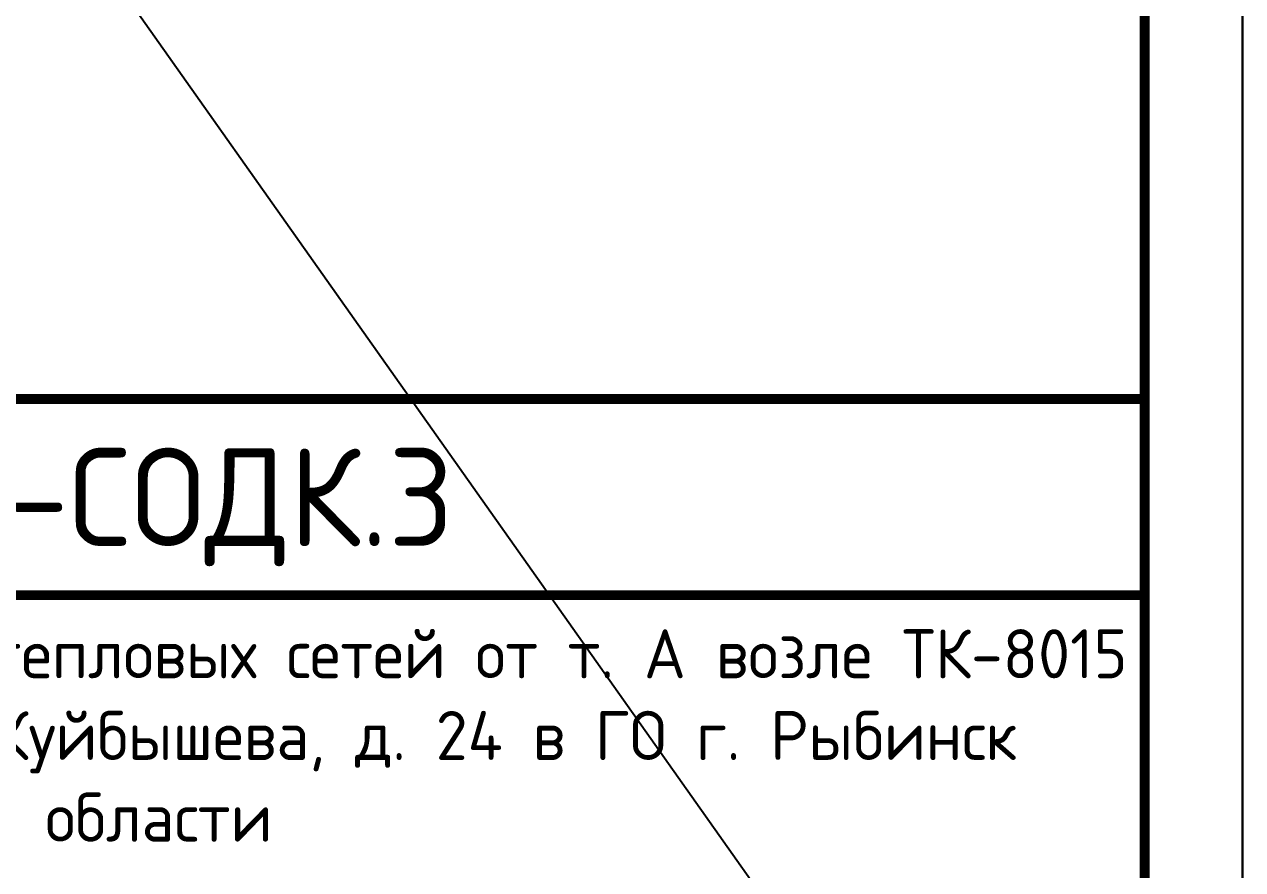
# Model space of a CAD drawing. Header units: millimetres. Extents: x 2079 to 5812, y 229 to 1012.
# Drawn here: x 3373.4 to 3435.5, y 611 to 654.1 of the extents above; entities that cross this region are included whole.
import ezdxf
from ezdxf.enums import TextEntityAlignment as Align

# ---------------------------------------------------------------- set-up
doc = ezdxf.new("R2010")
doc.units = ezdxf.units.MM
doc.styles.get("Standard").update_dxf_attribs({"font": 'GOST Common.ttf'})

# ---------------------------------------------------------------- blocks, each defined once
blk = doc.blocks.new('*U126')
blk.add_lwpolyline([(0, 0), (210, 0), (210, -297), (0, -297)], close=True)
at = {"const_width": 0.5}
blk.add_lwpolyline([(20, -5), (205, -5), (205, -292), (20, -292)], close=True, dxfattribs=at)
for points in [[(20, -292), (20, -237), (205, -237)], [(85, -247), (205, -247)]]:
    blk.add_lwpolyline(points, dxfattribs=at)
blk.add_text('0802.Р.22-СОДК.3', height=5).set_placement((145, -242), align=Align.MIDDLE_CENTER)
at = {"insert": (145, -254.5), "char_height": 2.5, "width": 120, "attachment_point": 5}
blk.add_mtext('Капитальный ремонт (реконструкция)  тепловых сетей от т. А возле ТК-8015 по ул. Б. Новикова до ТК-8013  ул. Куйбышева, д. 24 в ГО г. Рыбинск Ярославской области', dxfattribs=at)
blk.add_attdef('РАЗРАБОТАЛ', text='', height=2.5).set_placement((40.501, -264.224), align=Align.MIDDLE_LEFT)
at = {"flags": 8}
for tag, height, p in [('ДАТА', 2.5, (80.074, -264.402)), ('ЛИСТ', 3, (176.388, -271.915)), ('ЛИСТОВ', 3, (193.888, -271.915)), ('ФОРМАТ', 3, (170.972, -294.745))]:
    blk.add_attdef(tag, text='', height=height, dxfattribs=at).set_placement(p, align=Align.MIDDLE_CENTER)
blk.add_attdef('ПРОВЕРИЛ', (40.749, -270.729), '', height=2.5)
for tag, p in [('ТЕПЛОВЫЕ_СЕТИ_001', (106.436, -270.999)), ('ИМЯ_ЧЕРТЕЖА_001', (108.086, -285.55))]:
    blk.add_attdef(tag, p, '', height=3, dxfattribs=at)

msp = doc.modelspace()

# ---------------------------------------------------------------- linework, layer by layer
msp.add_lwpolyline([(3225.532, 871.975), (3435.532, 574.975), (3435.532, 871.975), (3225.532, 574.975)])

# ---------------------------------------------------------------- block references
msp.add_blockref('*U126', (3225.532, 871.975))

doc.saveas('drawing.dxf')
